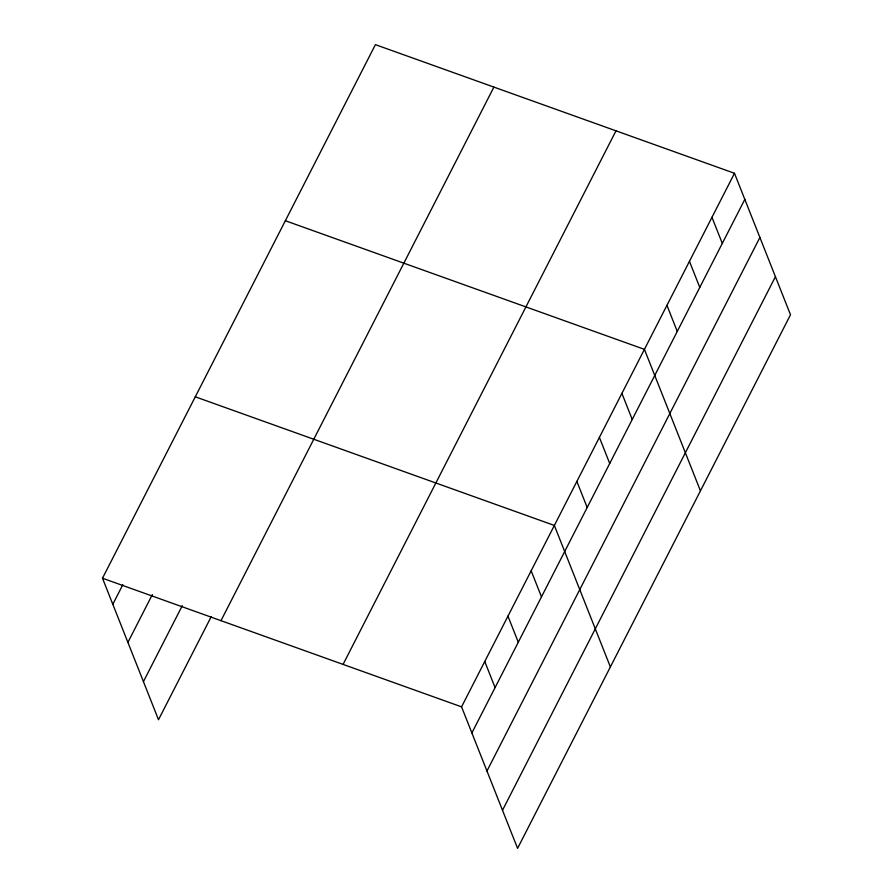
<?xml version="1.0" encoding="UTF-8"?>
<svg xmlns="http://www.w3.org/2000/svg" width="893" height="893" viewBox="0 0 893 893"><rect width="100%" height="100%" fill="white"/><g stroke="black" fill="none" stroke-linecap="round" stroke-linejoin="round"><path stroke-width="1.34" d="M211.183 616.75L158.507 719.713L102.494 578.217L375.417 44.65L734.492 173.287L790.506 314.782L517.583 848.35L461.558 706.854L734.492 173.287M112.819 604.304L122.843 584.692M127.9 642.391L152.346 594.582M143.427 681.627L182.306 605.633M220.984 620.668L493.907 87.101M343.068 664.403L615.991 130.836M471.884 732.93L744.818 199.362M486.964 771.016L759.898 237.449M502.502 810.264L775.425 276.696M285.358 220.727L644.422 349.364L700.447 490.86M195.288 396.805L554.352 525.441L610.377 666.937M102.494 578.217L461.558 706.854M711.967 217.3L722.292 243.376M689.452 261.325L699.777 287.401M666.937 305.339L677.262 331.426M621.908 393.378L632.233 419.464M599.393 437.403L609.718 463.478M576.867 481.416L587.192 507.503M531.156 570.794L541.482 596.87M507.961 616.148L518.286 642.223M484.754 661.501L495.079 687.577"/></g></svg>
